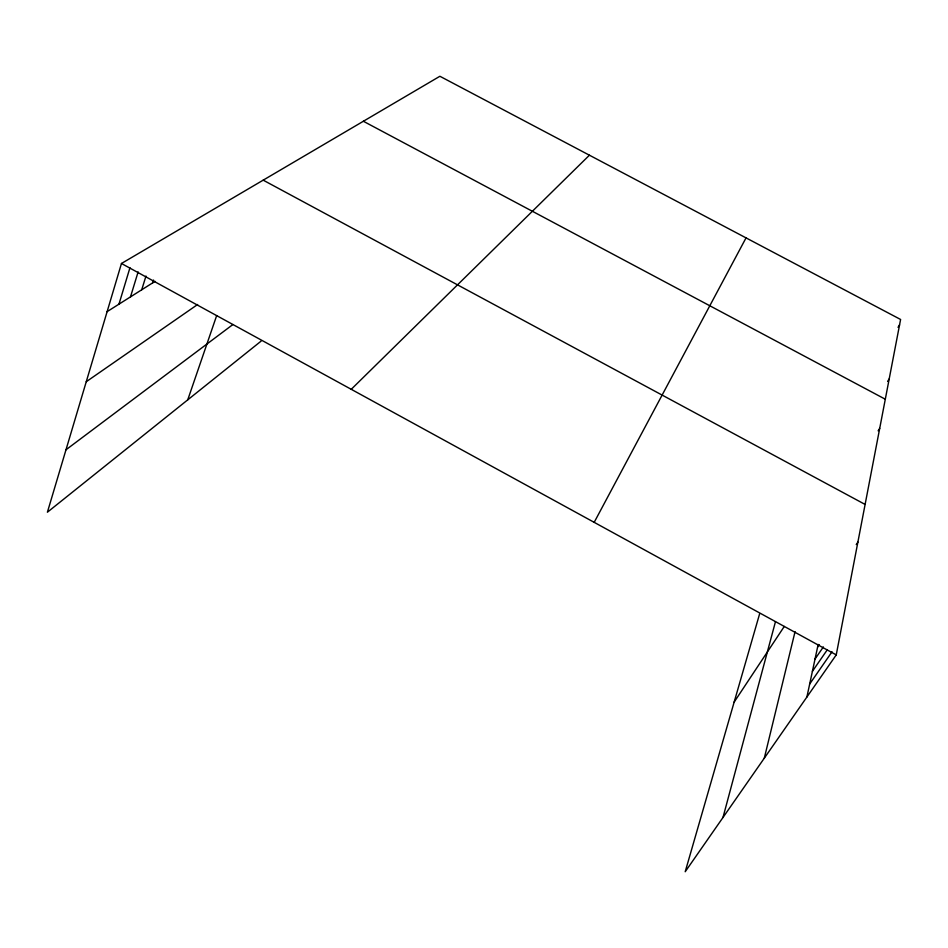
<?xml version="1.0" encoding="UTF-8"?>
<svg xmlns="http://www.w3.org/2000/svg" width="948" height="948" viewBox="0 0 948 948"><rect width="100%" height="100%" fill="white"/><g stroke="black" fill="none" stroke-linecap="round" stroke-linejoin="round"><path stroke-width="1.42" d="M759.561 614.043L685.203 871.733L836.243 654.89L900.6 319.476L439.896 76.267L121.463 263.485L47.4 512.216L261.138 341.09M806.902 697.005L818.16 644.439M764.301 758.175L795.064 631.629M722.992 817.472L775.476 621.663M118.962 304.166L129.959 267.715M130.492 296.878L138.124 271.898M141.726 289.78L145.98 276.046M152.687 282.86L153.564 280.051M187.74 399.855L216.665 315.613M594.195 522.336L746.04 237.877M898.04 327.344L899.557 324.927M887.612 381.416L889.188 378.939M878.132 430.819L879.708 428.377M734.155 702.089L784.28 626.438M856.245 544.567L857.881 542.126M817.603 647.034L819.25 644.64M815.031 659.038L823.362 646.927M812.4 671.35L827.13 650.02M809.687 684.006L832.048 651.762M351.246 389.308L589.419 155.199M65.981 449.79L232.888 324.548M86.256 381.712L197.622 304.509M107.124 311.643L155.057 281.355M363.368 121.261L885.302 399.226M263.189 180.156L865.109 504.443M121.463 263.485L836.243 654.89"/></g></svg>
